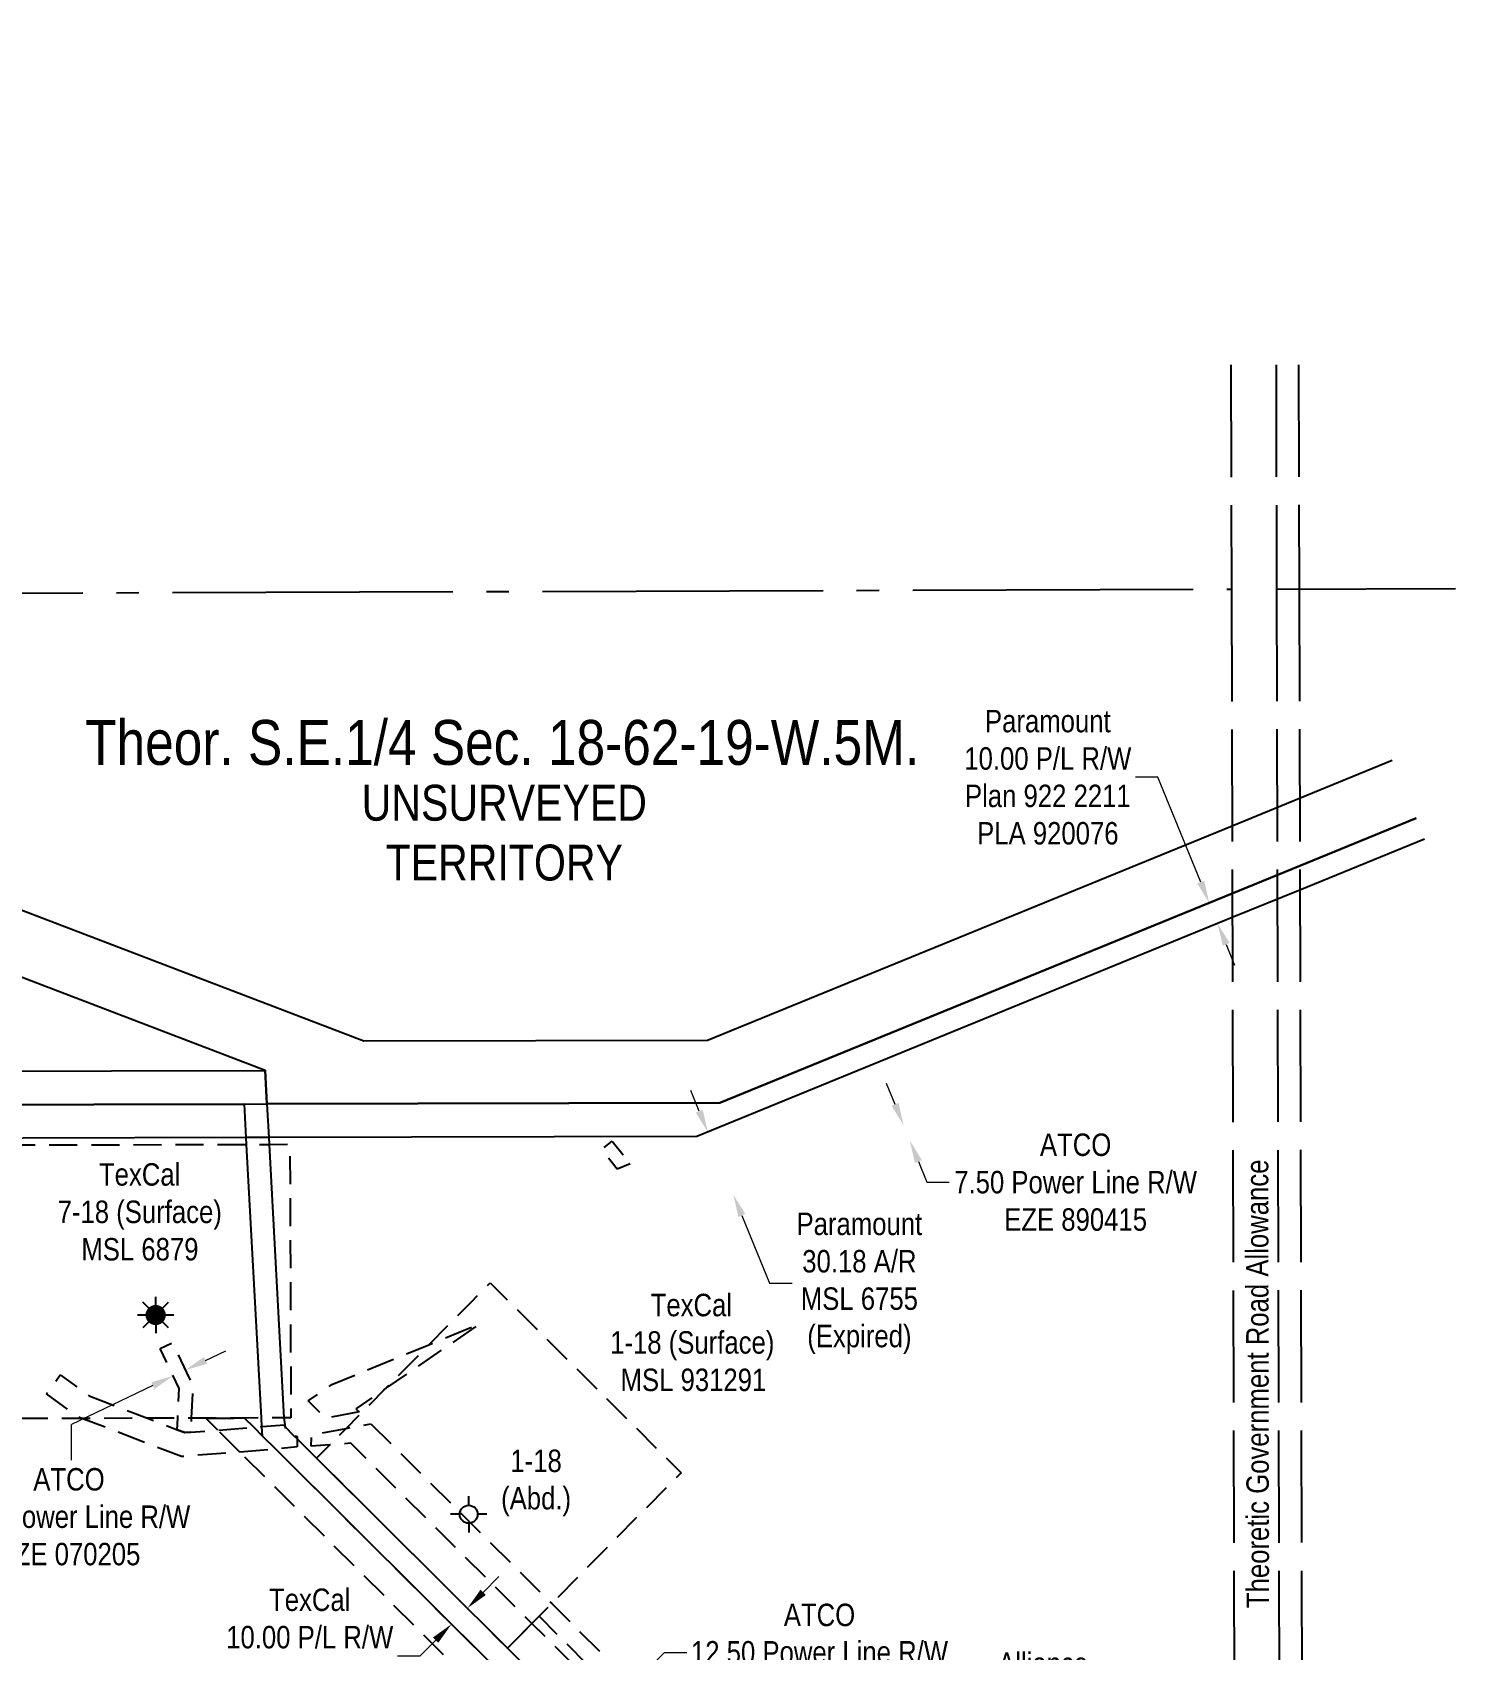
# Model space of a CAD drawing. Extents: x 500622 to 512229, y 6022177 to 6028063.
# Drawn here: x 510736 to 511371, y 6023477 to 6024198 of the extents above; entities that cross this region are included whole.
import ezdxf
from ezdxf.enums import TextEntityAlignment as Align

# ---------------------------------------------------------------- set-up
doc = ezdxf.new("R2010")
doc.units = 0
doc.header["$LTSCALE"] = 5
doc.header["$PDMODE"] = 3
doc.header["$PDSIZE"] = 30
for name, pattern in [('foc-ACCESSROAD', [3.75, 2.5, -1.25]), ('foc-FLOWLINE', [3.75, 2.5, -1.25]), ('foc-QUARTERLINE', [33, 25, -3, 2, -3]), ('foc-UNSURVEYED', [12.5, 10, -2.5])]:
    doc.linetypes.add(name, pattern=pattern)
doc.layers.get('Defpoints').update_dxf_attribs({"color": 9})
for name, color, linetype in [('C-SYMBOL', 7, 'Continuous'), ('F-EZE', 190, 'foc-FLOWLINE'), ('F-FLOWLINE', 190, 'foc-FLOWLINE'), ('F-RW', 190, 'Continuous'), ('F-WS', 190, 'foc-ACCESSROAD'), ('F-WS-S', 190, 'Continuous'), ('L-QSEC', 8, 'foc-QUARTERLINE'), ('L-ROAD-T', 7, 'Continuous'), ('L-UNS-T', 3, 'Continuous'), ('L-USEC', 7, 'foc-UNSURVEYED')]:
    doc.layers.add(name, color=color, linetype=linetype)
for name, color, linetype, lineweight in [('F-AR-T', 190, 'Continuous', 9), ('F-EZE-T', 190, 'Continuous', 9), ('F-RW-T', 190, 'Continuous', 9), ('F-WS-T', 190, 'Continuous', 9)]:
    doc.layers.add(name, color=color, linetype=linetype, lineweight=lineweight)
doc.styles.add('175L', font='ARIALN.TTF', dxfattribs={"height": 20})
doc.styles.add('80', font='ARIALN.TTF', dxfattribs={"height": 10})
doc.styles.add('80CG', font='ARIALN.TTF', dxfattribs={"height": 10})
doc.styles.add('80L', font='ARIALN.TTF', dxfattribs={"height": 10})
doc.dimstyles.new('Compass 5 000', dxfattribs={"dimscale": 5, "dimtxt": 9, "dimasz": 2, "dimexe": 0.2, "dimexo": 0.0625, "dimgap": 0.5, "dimtad": 0, "dimtih": 1, "dimtoh": 1, "dimzin": 0, "dimdsep": 46, "dimtxsty": '80CG', "dimcen": 0.1, "dimse1": 1, "dimse2": 1, "dimclrd": 256, "dimclrt": 256, "dimaunit": 1, "dimadec": 4, "dimazin": 0, "dimtfac": 0.06, "dimtofl": 0, "dimtmove": 0, "dimatfit": 1, "dimfxl": 0.2, "dimtolj": 1, "dimtzin": 0, "dimlwd": -1, "dimarcsym": 0})

# ---------------------------------------------------------------- blocks, each defined once
blk = doc.blocks.new('*D1134')
at = {"layer": 'Defpoints', "color": 0, "transparency": 16777216}
for p in [(511158.5, 6023724.65), (511161.34, 6023717.7), (511127.55, 6023703.9)]:
    blk.add_point(p, dxfattribs=at)
at = {"layer": 'F-EZE-T', "transparency": 16777216}
for p, q in [((511120.93, 6023720.1), (511117.15, 6023729.36)), ((511131.33, 6023694.64), (511135.11, 6023685.38)), ((511135.11, 6023685.38), (511145.11, 6023685.38))]:
    blk.add_line(p, q, dxfattribs=at)
for points in [[(511122.47, 6023720.73), (511119.39, 6023719.47), (511124.71, 6023710.84)], [(511132.87, 6023695.27), (511129.79, 6023694.01), (511127.55, 6023703.9)]]:
    blk.add_solid(points, dxfattribs=at)
at = {"layer": 'F-EZE-T', "transparency": 16777216, "insert": (511201.42, 6023685.38), "char_height": 10, "attachment_point": 5, "style": '80CG'}
blk.add_mtext('\\A1;ATCO\\P7.50 Power Line R/W\\PEZE 890415', dxfattribs=at)
blk = doc.blocks.new('*D1135')
at = {"layer": 'Defpoints', "color": 0, "transparency": 16777216}
for p in [(511260.98, 6023809.92), (511229.04, 6023796.87), (511232.82, 6023787.62)]:
    blk.add_point(p, dxfattribs=at)
at = {"layer": 'F-RW-T', "transparency": 16777216}
for p, q in [((511238.12, 6023865.86), (511228.12, 6023865.86)), ((511257.2, 6023819.17), (511238.12, 6023865.86)), ((511268.54, 6023791.41), (511272.32, 6023782.15))]:
    blk.add_line(p, q, dxfattribs=at)
for points in [[(511258.74, 6023819.8), (511255.65, 6023818.54), (511260.98, 6023809.92)], [(511270.08, 6023792.04), (511267, 6023790.78), (511264.76, 6023800.67)]]:
    blk.add_solid(points, dxfattribs=at)
at = {"layer": 'F-RW-T', "transparency": 16777216, "insert": (511189.04, 6023865.86), "char_height": 10, "attachment_point": 5, "style": '80CG'}
blk.add_mtext('\\A1;Paramount\\P10.00 P/L R/W\\PPlan 922 2211\\PPLA 920076', dxfattribs=at)
blk = doc.blocks.new('*D1136')
at = {"layer": 'Defpoints', "color": 0, "transparency": 16777216}
for p in [(511065.42, 6023719.22), (511076.83, 6023691.28), (511048.85, 6023679.85)]:
    blk.add_point(p, dxfattribs=at)
at = {"layer": 'F-AR-T', "transparency": 16777216}
for p, q in [((511033.65, 6023717.04), (511029.87, 6023726.3)), ((511052.63, 6023670.59), (511064.99, 6023640.36)), ((511064.99, 6023640.36), (511074.99, 6023640.36))]:
    blk.add_line(p, q, dxfattribs=at)
for points in [[(511035.2, 6023717.67), (511032.11, 6023716.41), (511037.44, 6023707.79)], [(511054.18, 6023671.22), (511051.09, 6023669.96), (511048.85, 6023679.85)]]:
    blk.add_solid(points, dxfattribs=at)
at = {"layer": 'F-AR-T', "transparency": 16777216, "insert": (511105.03, 6023640.36), "char_height": 10, "attachment_point": 5, "style": '80CG'}
blk.add_mtext('\\A1;Paramount\\P30.18 A/R\\PMSL 6755\\P(Expired)', dxfattribs=at)
blk = doc.blocks.new('*D1138')
at = {"layer": 'Defpoints', "color": 0, "transparency": 16777216}
for p in [(510926.48, 6023499.3), (510919.42, 6023492.21), (510923.2, 6023488.45)]:
    blk.add_point(p, dxfattribs=at)
at = {"layer": 'F-RW-T', "transparency": 16777216}
for p, q in [((510937.31, 6023502.63), (510944.36, 6023509.72)), ((510916.14, 6023481.36), (510909.09, 6023474.27)), ((510909.09, 6023474.27), (510899.09, 6023474.27))]:
    blk.add_line(p, q, dxfattribs=at)
for points in [[(510936.13, 6023503.81), (510938.49, 6023501.46), (510930.26, 6023495.55)], [(510914.96, 6023482.54), (510917.32, 6023480.19), (510923.2, 6023488.45)]]:
    blk.add_solid(points, dxfattribs=at)
at = {"layer": 'F-RW-T', "transparency": 16777216, "insert": (510860, 6023474.27), "char_height": 10, "attachment_point": 5, "style": '80CG'}
blk.add_mtext('\\A1;TexCal\\P10.00 P/L R/W\\PPlan 942 3895\\PPLA 940226', dxfattribs=at)
blk = doc.blocks.new('*D1142')
at = {"layer": 'Defpoints', "color": 0, "transparency": 16777216}
for p in [(511248.13, 6023416.8), (511250.01, 6023417.7), (511258.09, 6023396.12)]:
    blk.add_point(p, dxfattribs=at)
at = {"layer": 'F-RW-T', "transparency": 16777216}
for p, q in [((511236.47, 6023445.81), (511226.47, 6023445.81)), ((511245.67, 6023426.71), (511236.47, 6023445.81)), ((511264.3, 6023388.01), (511268.63, 6023379))]:
    blk.add_line(p, q, dxfattribs=at)
for points in [[(511247.17, 6023427.43), (511244.17, 6023425.99), (511250.01, 6023417.7)], [(511265.8, 6023388.74), (511262.79, 6023387.29), (511259.96, 6023397.02)]]:
    blk.add_solid(points, dxfattribs=at)
at = {"layer": 'F-RW-T', "transparency": 16777216, "insert": (511186.93, 6023445.81), "char_height": 10, "attachment_point": 5, "style": '80CG'}
blk.add_mtext('\\A1;Alliance\\P23.00 P/L R/W\\PPlan 012 0925\\PDPL 982341', dxfattribs=at)
blk = doc.blocks.new('GAS')
h = blk.add_hatch(color=255)
h.dxf.hatch_style = 1
edge = h.paths.add_edge_path()
edge.add_arc((0, 0), 0.9, 0, 360)
for p, q in [((0, 0.81), (0, 1.62)), ((-0.81, 0), (-1.62, 0)), ((-0.57, 0.57), (-1.14, 1.14)), ((0.57, 0.57), (1.14, 1.14)), ((1.62, 0), (0.81, 0)), ((-0.57, -0.57), (-1.14, -1.14)), ((0, -0.81), (0, -1.62)), ((1.14, -1.14), (0.57, -0.57))]:
    blk.add_line(p, q)
blk.add_circle((0, 0), 0.8)
blk = doc.blocks.new('Gabd')
for p, q in [((0, 0.81), (0, 1.62)), ((-0.81, 0), (-1.62, 0)), ((1.62, 0), (0.81, 0)), ((0, -0.81), (0, -1.62))]:
    blk.add_line(p, q)
blk.add_circle((0, 0), 0.8)
blk = doc.blocks.new('*D1145')
at = {"layer": 'Defpoints', "color": 0, "transparency": 16777216}
for p in [(511004.01, 6023461.67), (511005.56, 6023460.12), (510996.75, 6023451.25)]:
    blk.add_point(p, dxfattribs=at)
at = {"layer": 'F-EZE-T', "transparency": 16777216}
for p, q in [((511011.06, 6023468.76), (511018.11, 6023475.85)), ((511018.11, 6023475.85), (511028.11, 6023475.85)), ((510988.13, 6023445.71), (510981.08, 6023438.63))]:
    blk.add_line(p, q, dxfattribs=at)
for points in [[(511009.88, 6023469.93), (511012.24, 6023467.58), (511004.01, 6023461.67)], [(510986.95, 6023446.89), (510989.32, 6023444.54), (510995.19, 6023452.8)]]:
    blk.add_solid(points, dxfattribs=at)
at = {"layer": 'F-EZE-T', "transparency": 16777216, "insert": (511087.25, 6023475.85), "char_height": 10, "attachment_point": 5, "style": '80CG'}
blk.add_mtext('\\A1;ATCO\\P12.50 Power Line R/W\\PEZE 060033', dxfattribs=at)

msp = doc.modelspace()

# ---------------------------------------------------------------- linework, layer by layer
at = {"layer": 'F-EZE', "flags": 128}
for points in [[(511002.879, 6023693.666), (510997.094, 6023691.303), (510990.179, 6023700.028), (510994.882, 6023703.756), (511002.879, 6023693.666)], [(510881.965, 6023583.077), (510867.078, 6023580.244), (510859.268, 6023588.012), (510869.867, 6023595.276), (510913.147, 6023613.014), (510935.879, 6023622.331), (510893.915, 6023593.57), (510880.595, 6023584.442), (510881.965, 6023583.077)], [(510806.918, 6023574.012), (510804.335, 6023573.81), (510800.96, 6023575.105), (510801.182, 6023580.252), (510801.755, 6023593.559), (510793.285, 6023611.25), (510798.694, 6023613.84), (510805.058, 6023600.546), (510807.814, 6023594.791), (510807.188, 6023580.267), (510806.918, 6023574.012)], [(510800.96, 6023575.105), (510804.335, 6023573.81), (510806.918, 6023574.012), (510818.981, 6023574.954), (510835.009, 6023576.204), (510838.698, 6023576.491), (510848.921, 6023577.282), (510848.99, 6023576.394), (510848.995, 6023574.171), (510852.666, 6023572.737), (510854.388, 6023572.064), (510854.391, 6023571.021), (510854.397, 6023567.515), (510844.824, 6023566.437), (510828.796, 6023565.187), (510802.789, 6023563.157), (510758.457, 6023580.149), (510756.625, 6023580.85), (510742.599, 6023591.072), (510748.783, 6023599.557), (510761.683, 6023590.155), (510787.61, 6023580.219), (510800.96, 6023575.105)], [(510887.277, 6023577.794), (510967.849, 6023497.639), (511114.014, 6023352.232), (511131.254, 6023335.081), (511132.654, 6023333.687), (511145.871, 6023309.26), (511161.081, 6023281.149), (511167.816, 6023268.701), (511161.582, 6023265.329), (511156.821, 6023262.753), (511153.319, 6023269.227), (511148.433, 6023264.314), (511139.835, 6023255.667), (511126.278, 6023242.034), (511124.215, 6023244.084), (511118.832, 6023249.437), (511132.4, 6023263.081), (511140.99, 6023271.72), (511148.065, 6023278.834), (511122.536, 6023326.122), (511119.31, 6023329.331), (511102.07, 6023346.482), (510959.054, 6023488.748), (510878.329, 6023569.051), (510868.937, 6023568.318), (510860.604, 6023567.806), (510860.739, 6023572.814), (510876.267, 6023575.728), (510887.277, 6023577.794)]]:
    msp.add_lwpolyline(points, close=True, dxfattribs=at)
at = {"layer": 'F-EZE-T'}
for p, q in [((510813.523, 6023606.009), (510822.538, 6023610.325)), ((510790.086, 6023594.788), (510753.824, 6023577.426)), ((510753.824, 6023561.534), (510753.824, 6023577.426))]:
    msp.add_line(p, q, dxfattribs=at)
for points in [[(510812.804, 6023607.512), (510814.242, 6023604.507), (510804.508, 6023601.693)], [(510789.366, 6023596.29), (510790.805, 6023593.285), (510799.1, 6023599.104)]]:
    msp.add_solid(points, dxfattribs=at)
at = {"layer": 'F-FLOWLINE'}
msp.add_lwpolyline([(511065.883, 6023329.258), (510828.796, 6023565.187), (510818.981, 6023574.954), (510813.625, 6023580.283), (510830.868, 6023580.325), (510835.009, 6023576.204), (510838.926, 6023572.307), (510844.824, 6023566.437), (511077.535, 6023334.864)], dxfattribs=at)
at = {"layer": 'F-RW'}
for points in [[(510527.972, 6023884.464), (510884.163, 6023748.382), (511037.296, 6023748.759), (511271.16, 6023844.307), (511301.289, 6023856.617), (511342.593, 6023873.491)], [(511353.175, 6023847.589), (511301.363, 6023826.421), (511271.235, 6023814.106), (511042.831, 6023720.787), (510840.889, 6023720.29), (510840.084, 6023735.276), (510539.796, 6023849.998)], [(510629.415, 6023719.77), (510830.88, 6023720.265), (510840.889, 6023720.29), (511042.831, 6023720.787), (511271.235, 6023814.106), (511301.363, 6023826.421), (511353.175, 6023847.589)], [(511356.954, 6023838.338), (511301.39, 6023815.636), (511271.261, 6023803.325), (511032.504, 6023705.77), (510841.703, 6023705.301), (510831.694, 6023705.277), (510632.675, 6023704.788)], [(510634.422, 6023734.772), (510840.079, 6023735.277), (510840.889, 6023720.29), (510841.703, 6023705.301), (510841.866, 6023702.3), (510848.496, 6023580.368), (510848.921, 6023577.282), (510848.697, 6023576.685), (510848.99, 6023576.394), (510852.666, 6023572.737), (510854.391, 6023571.021), (510857.827, 6023567.697), (510863.07, 6023562.386), (510948.162, 6023477.735), (511087.263, 6023339.355)], [(511077.535, 6023334.864), (510844.824, 6023566.437), (510838.926, 6023572.307), (510838.698, 6023576.491), (510838.489, 6023580.343), (510831.858, 6023702.276), (510831.694, 6023705.277), (510830.88, 6023720.265), (510629.415, 6023719.77)]]:
    msp.add_lwpolyline(points, dxfattribs=at)
at = {"layer": 'F-WS', "flags": 128}
for points in [[(510632.675, 6023704.788), (510729.461, 6023631.73), (510729.193, 6023702.024), (510831.858, 6023702.276), (510841.866, 6023702.3), (510851.14, 6023702.323), (510851.407, 6023631.778), (510851.529, 6023599.224), (510851.598, 6023580.376), (510848.496, 6023580.368), (510838.489, 6023580.343), (510830.868, 6023580.325), (510813.625, 6023580.283), (510807.188, 6023580.267), (510801.589, 6023580.253), (510801.182, 6023580.252), (510795.076, 6023580.237), (510787.61, 6023580.219), (510758.457, 6023580.149), (510729.651, 6023580.078), (510729.631, 6023586.14), (510729.603, 6023593.801), (510591.554, 6023698.005), (510574.205, 6023711.101), (510486.885, 6023777.014), (510481.306, 6023781.226), (510469.381, 6023797.106), (510465.786, 6023801.893), (510464.115, 6023804.118), (510459.126, 6023810.762), (510457.074, 6023813.494), (510455.051, 6023816.189), (510450.414, 6023822.362), (510415.8, 6023868.457), (510314.054, 6023945.258), (510312.188, 6023946.666), (510298.091, 6023957.307), (510296.096, 6023958.814), (510215.502, 6024019.651), (510214.932, 6024020.083), (510211.411, 6024022.74), (510210.613, 6024023.343), (510210.2, 6024023.654), (510203.435, 6024028.762), (510191.804, 6024037.541), (510125.674, 6024087.695), (510084.071, 6024119.247), (510080.283, 6024122.125), (510068.153, 6024131.338), (510056.216, 6024140.407), (510052.236, 6024143.43), (510002.716, 6024180.37), (509991.73, 6024188.567), (509998.044, 6024188.587), (510007.843, 6024188.617), (510029.536, 6024188.686), (510029.515, 6024197.866), (510040.828, 6024189.326), (510074.225, 6024164.116), (510086.191, 6024155.084), (510098.349, 6024145.907), (510113.909, 6024134.161), (510209.893, 6024061.798), (510221.68, 6024052.811), (510224.049, 6024051.021), (510228.914, 6024047.349), (510229.659, 6024046.787), (510362.083, 6023946.827), (510437.384, 6023889.986), (510469.266, 6023847.53), (510474.553, 6023840.489), (510481.213, 6023831.621), (510502.889, 6023802.755), (510556.8, 6023762.061), (510574.15, 6023748.964), (510632.675, 6023704.788)], [(510959.054, 6023488.748), (510948.162, 6023477.735), (510863.07, 6023562.386), (510868.937, 6023568.318), (510876.267, 6023575.728), (510883.9, 6023583.446), (510893.915, 6023593.57), (510913.147, 6023613.014), (510932.045, 6023632.121), (510940.443, 6023640.611), (510944.047, 6023637.025), (510960.254, 6023620.901), (510964.583, 6023616.595), (511025.535, 6023555.959), (510967.849, 6023497.639), (510962.23, 6023491.958), (510959.054, 6023488.748)], [(511153.423, 6023273.447), (511146.375, 6023266.362), (511137.773, 6023257.718), (511139.835, 6023255.667), (511144.861, 6023250.663), (511177.749, 6023217.928), (511115.572, 6023155.075), (511108.812, 6023148.243), (511102, 6023155.031), (511016.731, 6023240.054), (511085.669, 6023309.74), (511123.64, 6023271.864), (511132.202, 6023280.465), (511139.277, 6023287.574), (511104.567, 6023322.236), (511087.263, 6023339.355), (510948.162, 6023477.735), (510959.054, 6023488.748), (510962.23, 6023491.958), (511101.352, 6023353.556), (511106.397, 6023348.565), (511118.669, 6023336.424), (511123.67, 6023331.43), (511145.871, 6023309.26), (511167.532, 6023287.629), (511161.081, 6023281.149), (511153.423, 6023273.447)]]:
    msp.add_lwpolyline(points, close=True, dxfattribs=at)
at = {"layer": 'L-QSEC'}
for p, q in [((510468.816, 6023947.173), (511270.901, 6023949.714)), ((511291.01, 6023949.763), (511370.847, 6023950.016))]:
    msp.add_line(p, q, dxfattribs=at)
at = {"layer": 'L-USEC'}
for p, q in [((511270.655, 6024049.659), (511270.901, 6023949.714)), ((511290.764, 6024049.723), (511291.01, 6023949.763)), ((511300.819, 6024049.755), (511301.065, 6023949.788)), ((511270.901, 6023949.714), (511272.88, 6023145.534)), ((511291.01, 6023949.763), (511292.989, 6023145.584)), ((511301.065, 6023949.788), (511303.019, 6023155.685))]:
    msp.add_line(p, q, dxfattribs=at)

# ---------------------------------------------------------------- block references
at = {"layer": 'F-WS-S', "xscale": 4.997304999999964, "yscale": 4.997304999999964, "zscale": 4.997304999999964}
for name, p in [('GAS', (510791.316, 6023626.223)), ('Gabd', (510930.85, 6023537.429))]:
    msp.add_blockref(name, p, dxfattribs=at)

# ---------------------------------------------------------------- texts
at = {"layer": 'C-SYMBOL', "color": 3, "style": '175L'}
msp.add_text('Theor. S.E.1/4 Sec. 18-62-19-W.5M.', height=20, dxfattribs=at).set_placement((510945.801, 6023865.413), align=Align.BOTTOM_CENTER)
at = {"layer": 'F-EZE-T', "insert": (510752.662, 6023536.288), "char_height": 9.99461, "attachment_point": 5, "style": '80CG'}
msp.add_mtext('\\A1;ATCO\\P6.00 Power Line R/W\\PEZE 070205', dxfattribs=at)
at = {"layer": 'F-WS-T', "char_height": 10}
for s, width, gutter_width, insert, attachment_point, style in [('\\pi27.091;TexCal\\P\\pi8.6735;7-18 (Surface)\\P\\pi19.247;MSL 6879', 89.3457, 44.976, (510738.942, 6023693.892), 1, '80'), ('\\pi27.091;TexCal\\P\\pi9.0248;1-18 (Surface)\\P\\pi13.677;MSL 931291', 89.3457, 44.976, (510984.894, 6023635.688), 1, '80'), ('1-18\\P(Abd.)', 28.86726, 50, (510960.898, 6023566.267), 2, '80L')]:
    msp.add_mtext_dynamic_manual_height_columns(s, width=width, gutter_width=gutter_width, heights=[0], dxfattribs=dict(at, insert=insert, attachment_point=attachment_point, style=style))
at = {"layer": 'L-ROAD-T', "style": '80L'}
msp.add_text('Theoretic Government Road Allowance', height=10, rotation=90.101101, dxfattribs=at).set_placement((511282.481, 6023595.567), align=Align.MIDDLE_CENTER)
at = {"layer": 'L-UNS-T', "color": 3, "insert": (510946.728, 6023841.096), "char_height": 15.99134, "attachment_point": 5, "style": '80L'}
msp.add_mtext_dynamic_manual_height_columns('UNSURVEYED TERRITORY', width=126.34536, gutter_width=47.474, heights=[0], dxfattribs=at)

# ---------------------------------------------------------------- dimensions: what is measured, and where the dimension line sits
at = {"layer": 'F-AR-T'}
dim = msp.add_linear_dim(base=(511048.852, 6023679.846), p1=(511065.417, 6023719.219), p2=(511076.833, 6023691.279), angle=292.224347, text='Paramount\\P30.18 A/R\\PMSL 6755\\P(Expired)', dimstyle='Compass 5 000', dxfattribs=at)
dim.commit()
dim.dimension.update_dxf_attribs({"geometry": '*D1136', "text_midpoint": (511105.031, 6023640.357), "dimtype": 161})
at = {"layer": 'F-EZE-T'}
dim = msp.add_linear_dim(base=(511127.549, 6023703.895), p1=(511158.5, 6023724.647), p2=(511161.338, 6023717.701), angle=292.223565, text='ATCO\\P7.50 Power Line R/W\\PEZE 890415', dimstyle='Compass 5 000', dxfattribs=at)
dim.commit()
dim.dimension.update_dxf_attribs({"geometry": '*D1134', "text_midpoint": (511201.419, 6023685.381), "dimtype": 161})
dim = msp.add_aligned_dim(p1=(510996.745, 6023451.255), p2=(511005.564, 6023460.119), distance=2.197, text='ATCO\\P12.50 Power Line R/W\\PEZE 060033', dimstyle='Compass 5 000', dxfattribs=at)
dim.commit()
dim.dimension.update_dxf_attribs({"geometry": '*D1145', "text_midpoint": (511087.252, 6023475.848)})
at = {"layer": 'F-RW-T'}
for base, p1, p2, angle, text, picture, middle in [((511260.978, 6023809.915), (511232.819, 6023787.617), (511229.04, 6023796.867), 112.223426, 'Paramount\\P10.00 P/L R/W\\PPlan 922 2211\\PPLA 920076', '*D1135', (511189.035, 6023865.859)), ((511250.005, 6023417.7), (511258.086, 6023396.122), (511248.132, 6023416.798), 115.706948, 'Alliance\\P23.00 P/L R/W\\PPlan 012 0925\\PDPL 982341', '*D1142', (511186.933, 6023445.811))]:
    dim = msp.add_linear_dim(base=base, p1=p1, p2=p2, angle=angle, text=text, dimstyle='Compass 5 000', dxfattribs=at)
    dim.commit()
    dim.dimension.update_dxf_attribs({"geometry": picture, "text_midpoint": middle, "dimtype": 161})
dim = msp.add_aligned_dim(p1=(510926.482, 6023499.303), p2=(510919.42, 6023492.206), distance=5.326, text='TexCal\\P10.00 P/L R/W\\PPlan 942 3895\\PPLA 940226', dimstyle='Compass 5 000', dxfattribs=at)
dim.commit()
dim.dimension.update_dxf_attribs({"geometry": '*D1138', "text_midpoint": (510860.002, 6023474.273)})

doc.saveas('drawing.dxf')
